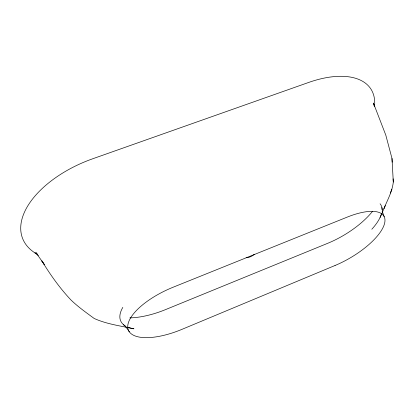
<?xml version="1.0" encoding="UTF-8"?>
<svg xmlns="http://www.w3.org/2000/svg" width="414" height="414" viewBox="0 0 414 414"><rect width="100%" height="100%" fill="white"/><g stroke="black" fill="none" stroke-linecap="round" stroke-linejoin="round"><path stroke-width="0.62" d="M374.199 105.979L373.402 103.024L385.786 135.088L391.996 158.474L393.3 182.046C392.177 192.769 386.143 202.26 382.453 212.227M384.032 208.749L385.31 205.587M390.324 193.064L391.882 189.214M380.083 217.453L381.397 214.55M34.916 252.882L38.398 255.459M123.289 324.472L126.725 327.821M37.565 254.31L35.852 252.55L44.412 264.649L41.835 260.877C50.363 274.824 59.771 288.128 71.011 300.036C78.111 306.877 86.252 312.632 94.175 318.464C106.672 324.157 120.603 325.896 133.945 328.809L130.705 328.147A56.314 23.246 -24.2 0 1 127.828 327.2M126.834 327.826L126.084 326.993L129.344 331.847M384.187 216.641L382.174 211.368L382.65 212.775M381.884 207.507L382.81 213.246M391.996 158.474L392.208 162.19M393.114 178.812L393.3 182.046M254.367 254.315A6.448 2.738 -27.5 0 1 246.133 257.632M380.078 203.766A53.38 20.948 -30.4 0 1 382.096 209.727M381.641 213.153A53.38 20.948 -30.4 0 1 371.824 229.247M125.344 325.973A56.314 23.246 -24.2 0 1 122.813 307.374M36.468 253.834A89.088 48.821 -21.3 0 1 92.679 158.785L308.57 82.479A83.561 43.227 -32.8 0 1 374.499 106.75M372.512 211.357A53.877 22.128 -30.8 0 1 327.562 243.365L165.496 309.625A57.054 24.726 -23.7 0 1 129.908 317.885M335.066 265.483L181.953 329.358A52.997 21.098 -24.3 0 1 127.936 328.628A52.997 21.098 -24.3 0 1 173.176 287.207L347.387 217.045A50.218 18.997 -30.3 0 1 384.554 223.498A50.218 18.997 -30.3 0 1 335.066 265.483"/></g></svg>
